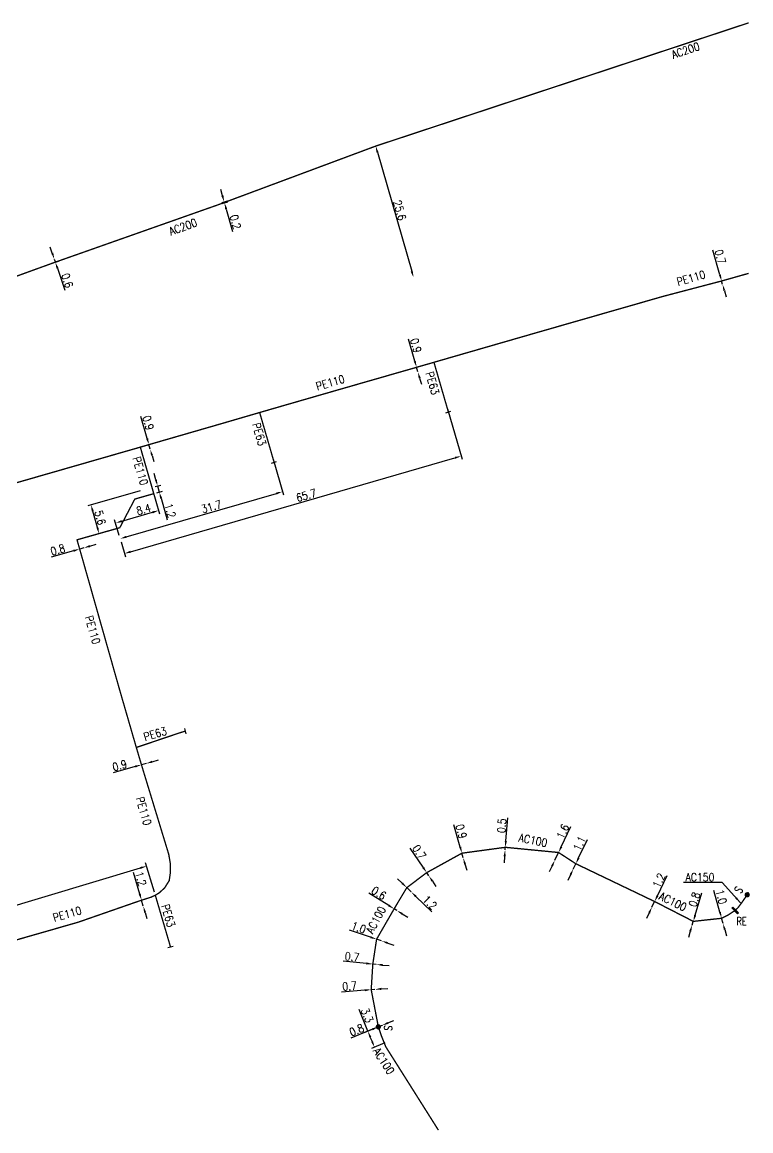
# Model space of a CAD drawing. Header units: millimetres. Extents: x 100513 to 101000, y 121993 to 122208.
# Drawn here: x 100863.8 to 101000.4, y 121999.9 to 122207.7 of the extents above; entities that cross this region are included whole.
import ezdxf
from ezdxf.enums import TextEntityAlignment as Align

# ---------------------------------------------------------------- set-up
doc = ezdxf.new("R2010")
doc.units = ezdxf.units.MM
doc.linetypes.add('L_25_AP', pattern=[2000, 1000, 1000])
doc.linetypes.add('L_25_PE', pattern=[2000, 1000, 1000])
doc.layers.get('0').update_dxf_attribs({"linetype": 'CONTINUOUS'})
doc.layers.get('Defpoints').update_dxf_attribs({"linetype": 'CONTINUOUS'})
for name, color, linetype in [('L_150', 1, 'CONTINUOUS'), ('L_300', 7, 'CONTINUOUS'), ('L_340', 7, 'CONTINUOUS')]:
    doc.layers.add(name, color=color, linetype=linetype)
doc.styles.add('G_ROMANS', font='ROMANS.SHX', dxfattribs={"width": 0.75})
doc.styles.get("Standard").update_dxf_attribs({"font": 'romans.shx', "width": 0.85})
doc.dimstyles.get("Standard").update_dxf_attribs({"dimtxt": 1.5, "dimasz": 1.2, "dimexe": 0.625, "dimexo": 0.625, "dimgap": 0.25, "dimtad": 1, "dimdec": 1, "dimzin": 0, "dimdsep": 46, "dimtxsty": 'Standard', "dimcen": -0.5, "dimadec": 0, "dimazin": 0, "dimtfac": 1, "dimtdec": 1, "dimtmove": 0, "dimatfit": 3, "dimfxl": 1, "dimtolj": 1, "dimtzin": 0, "dimarcsym": 0})

# ---------------------------------------------------------------- blocks, each defined once
blk = doc.blocks.new('*D7')
at = {"layer": 'Defpoints', "color": 0, "linetype": 'Continuous'}
for p in [(100887.58, 122128.48), (100887.83, 122127.61), (100887.83, 122127.61)]:
    blk.add_point(p, dxfattribs=at)
at = {"layer": 'L_150', "color": 0, "linetype": 'Continuous', "lineweight": -2}
for p, q in [((100887.24, 122129.63), (100886.05, 122133.77)), ((100887.83, 122127.61), (100887.58, 122128.48)), ((100888.16, 122126.46), (100888.49, 122125.31))]:
    blk.add_line(p, q, dxfattribs=at)
at = {"layer": 'L_150', "color": 0, "linetype": 'Continuous'}
for points in [[(100887.44, 122129.69), (100887.05, 122129.58), (100887.58, 122128.48)], [(100888.35, 122126.52), (100887.97, 122126.41), (100887.83, 122127.61)]]:
    blk.add_solid(points, dxfattribs=at)
at = {"layer": 'L_150', "color": 0, "linetype": 'Continuous', "insert": (100887.44, 122132.56), "char_height": 1.5, "attachment_point": 5, "rotation": 286.1025}
blk.add_mtext('\\A1;0.9', dxfattribs=at)
blk = doc.blocks.new('*D8')
at = {"layer": 'Defpoints', "color": 0, "linetype": 'Continuous'}
for p in [(100937.75, 122142.97), (100938, 122142.11), (100938, 122142.11)]:
    blk.add_point(p, dxfattribs=at)
at = {"layer": 'L_150', "color": 0, "linetype": 'Continuous', "lineweight": -2}
for p, q in [((100937.42, 122144.13), (100936.23, 122148.27)), ((100938, 122142.11), (100937.75, 122142.97)), ((100938.33, 122140.96), (100938.66, 122139.8))]:
    blk.add_line(p, q, dxfattribs=at)
at = {"layer": 'L_150', "color": 0, "linetype": 'Continuous'}
for points in [[(100937.61, 122144.18), (100937.23, 122144.07), (100937.75, 122142.97)], [(100938.53, 122141.01), (100938.14, 122140.9), (100938, 122142.11)]]:
    blk.add_solid(points, dxfattribs=at)
at = {"layer": 'L_150', "color": 0, "linetype": 'Continuous', "insert": (100937.62, 122147.05), "char_height": 1.5, "attachment_point": 5, "rotation": 286.024}
blk.add_mtext('\\A1;0.9', dxfattribs=at)
blk = doc.blocks.new('*D9')
at = {"layer": 'Defpoints', "color": 0, "linetype": 'Continuous'}
for p in [(100994.94, 122159.15), (100995.13, 122158.48), (100995.13, 122158.48)]:
    blk.add_point(p, dxfattribs=at)
at = {"layer": 'L_150', "color": 0, "linetype": 'Continuous', "lineweight": -2}
for p, q in [((100994.61, 122160.31), (100993.31, 122164.94)), ((100995.13, 122158.48), (100994.94, 122159.15)), ((100995.46, 122157.32), (100995.78, 122156.17))]:
    blk.add_line(p, q, dxfattribs=at)
at = {"layer": 'L_150', "color": 0, "linetype": 'Continuous'}
for points in [[(100994.81, 122160.36), (100994.42, 122160.25), (100994.94, 122159.15)], [(100995.65, 122157.38), (100995.26, 122157.27), (100995.13, 122158.48)]]:
    blk.add_solid(points, dxfattribs=at)
at = {"layer": 'L_150', "color": 0, "linetype": 'Continuous', "insert": (100994.7, 122163.69), "char_height": 1.5, "attachment_point": 5, "rotation": 285.7673}
blk.add_mtext('\\A1;0.7', dxfattribs=at)
blk = doc.blocks.new('*D13')
at = {"layer": 'Defpoints', "color": 0, "linetype": 'Continuous'}
for p in [(100885.97, 122128.01), (100889.4, 122116.13), (100882.19, 122110.85)]:
    blk.add_point(p, dxfattribs=at)
at = {"layer": 'L_150', "color": 0, "linetype": 'Continuous', "lineweight": -2}
for p, q in [((100886.14, 122127.41), (100889.58, 122115.53)), ((100882.01, 122111.46), (100881.16, 122114.4)), ((100882.49, 122114.13), (100888.25, 122115.8))]:
    blk.add_line(p, q, dxfattribs=at)
at = {"layer": 'L_150', "color": 0, "linetype": 'Continuous'}
for points in [[(100888.2, 122115.99), (100888.31, 122115.6), (100889.4, 122116.13)], [(100882.43, 122114.32), (100882.54, 122113.94), (100881.34, 122113.8)]]:
    blk.add_solid(points, dxfattribs=at)
at = {"layer": 'L_150', "color": 0, "linetype": 'Continuous', "insert": (100886.59, 122116.36), "char_height": 1.5, "attachment_point": 5, "rotation": 16.141}
blk.add_mtext('\\A1;8.4', dxfattribs=at)
blk = doc.blocks.new('L_340_07')
at = {"color": 0, "linetype": 'Continuous', "const_width": 0.25, "flags": 128}
blk.add_lwpolyline([(0, 0), (1.25, 0)], dxfattribs=at)
at = {"color": 0, "linetype": 'Continuous', "flags": 128}
blk.add_lwpolyline([(1.25, -0.5), (1.25, 0.5)], dxfattribs=at)
at = {"color": 0, "linetype": 'Continuous', "style": 'G_ROMANS', "width": 0.75, "flags": 3}
for tag, p in [('DEF_LEG', (0.72, -3.47)), ('DEF_COUP', (0.72, -5.97)), ('DEF_TYPE', (0.72, -8.47))]:
    blk.add_attdef(tag, text='', height=1.2, dxfattribs=at).set_placement(p, align=Align.MIDDLE)
blk = doc.blocks.new('*D14')
at = {"layer": 'Defpoints', "color": 0, "linetype": 'Continuous'}
for p in [(100910.7, 122126.37), (100912.64, 122119.67), (100882.19, 122110.85)]:
    blk.add_point(p, dxfattribs=at)
at = {"layer": 'L_340', "color": 0, "linetype": 'Continuous', "lineweight": -2}
for p, q in [((100910.87, 122125.77), (100912.81, 122119.07)), ((100883.34, 122111.19), (100911.48, 122119.33))]:
    blk.add_line(p, q, dxfattribs=at)
at = {"layer": 'L_340', "color": 0, "linetype": 'Continuous'}
for points in [[(100911.43, 122119.53), (100911.54, 122119.14), (100912.64, 122119.67)], [(100883.28, 122111.38), (100883.39, 122111), (100882.19, 122110.85)]]:
    blk.add_solid(points, dxfattribs=at)
at = {"layer": 'L_340', "color": 0, "linetype": 'Continuous', "insert": (100899.3, 122116.85), "char_height": 1.5, "attachment_point": 5, "rotation": 16.141}
blk.add_mtext('\\A1;31.7', dxfattribs=at)
blk = doc.blocks.new('*D15')
at = {"layer": 'Defpoints', "color": 0, "linetype": 'Continuous'}
for p in [(100943.37, 122135.79), (100946.1, 122126.33), (100882.19, 122110.85)]:
    blk.add_point(p, dxfattribs=at)
at = {"layer": 'L_340', "color": 0, "linetype": 'Continuous', "lineweight": -2}
for p, q in [((100943.54, 122135.19), (100946.28, 122125.73)), ((100884.15, 122108.4), (100944.95, 122126)), ((100882.36, 122110.25), (100883.17, 122107.47))]:
    blk.add_line(p, q, dxfattribs=at)
at = {"layer": 'L_340', "color": 0, "linetype": 'Continuous'}
for points in [[(100944.9, 122126.19), (100945.01, 122125.81), (100946.1, 122126.33)], [(100884.09, 122108.59), (100884.2, 122108.21), (100882.99, 122108.07)]]:
    blk.add_solid(points, dxfattribs=at)
at = {"layer": 'L_340', "color": 0, "linetype": 'Continuous', "insert": (100917.07, 122118.97), "char_height": 1.5, "attachment_point": 5, "rotation": 16.141}
blk.add_mtext('\\A1;65.7', dxfattribs=at)
blk = doc.blocks.new('*D16')
at = {"layer": 'Defpoints', "color": 0, "linetype": 'Continuous'}
for p in [(100886.19, 122043.1), (100886.53, 122041.95), (100886.53, 122041.95)]:
    blk.add_point(p, dxfattribs=at)
at = {"layer": 'L_150', "color": 0, "linetype": 'Continuous', "lineweight": -2}
for p, q in [((100885.85, 122044.26), (100884.67, 122048.27)), ((100886.53, 122041.95), (100886.19, 122043.1)), ((100886.87, 122040.8), (100887.21, 122039.65))]:
    blk.add_line(p, q, dxfattribs=at)
at = {"layer": 'L_150', "color": 0, "linetype": 'Continuous'}
for points in [[(100886.05, 122044.31), (100885.66, 122044.2), (100886.19, 122043.1)], [(100887.06, 122040.86), (100886.68, 122040.75), (100886.53, 122041.95)]]:
    blk.add_solid(points, dxfattribs=at)
at = {"layer": 'L_150', "color": 0, "linetype": 'Continuous', "insert": (100886.05, 122047.12), "char_height": 1.5, "attachment_point": 5, "rotation": 286.398}
blk.add_mtext('\\A1;1.2', dxfattribs=at)
blk = doc.blocks.new('*D26')
at = {"layer": 'Defpoints', "color": 0, "linetype": 'Continuous'}
for p in [(100887.15, 122049.48), (100888.78, 122044.03), (100788.71, 122013.58)]:
    blk.add_point(p, dxfattribs=at)
at = {"layer": 'L_150', "color": 0, "linetype": 'Continuous', "lineweight": -2}
for p, q in [((100888.6, 122044.63), (100886.97, 122050.08)), ((100788.08, 122019.84), (100886, 122049.14)), ((100788.53, 122014.18), (100786.76, 122020.1))]:
    blk.add_line(p, q, dxfattribs=at)
at = {"layer": 'L_150', "color": 0, "linetype": 'Continuous'}
for points in [[(100885.94, 122049.33), (100886.06, 122048.95), (100887.15, 122049.48)], [(100788.03, 122020.03), (100788.14, 122019.65), (100786.93, 122019.5)]]:
    blk.add_solid(points, dxfattribs=at)
at = {"layer": 'L_150', "color": 0, "linetype": 'Continuous', "insert": (100808.85, 122027.1), "char_height": 1.5, "attachment_point": 5, "rotation": 16.6578}
blk.add_mtext('\\A1;104.6', dxfattribs=at)
blk = doc.blocks.new('*D27')
at = {"layer": 'Defpoints', "color": 0, "linetype": 'Continuous'}
for p in [(100874.6, 122108.91), (100875.37, 122109.13), (100875.37, 122109.13)]:
    blk.add_point(p, dxfattribs=at)
at = {"layer": 'L_150', "color": 0, "linetype": 'Continuous', "lineweight": -2}
for p, q in [((100876.53, 122109.47), (100877.68, 122109.8)), ((100873.45, 122108.58), (100869.25, 122107.36)), ((100875.37, 122109.13), (100874.6, 122108.91))]:
    blk.add_line(p, q, dxfattribs=at)
at = {"layer": 'L_150', "color": 0, "linetype": 'Continuous'}
for points in [[(100876.47, 122109.66), (100876.58, 122109.27), (100875.37, 122109.13)], [(100873.4, 122108.77), (100873.51, 122108.38), (100874.6, 122108.91)]]:
    blk.add_solid(points, dxfattribs=at)
at = {"layer": 'L_150', "color": 0, "linetype": 'Continuous', "insert": (100870.5, 122108.76), "char_height": 1.5, "attachment_point": 5, "rotation": 16.1602}
blk.add_mtext('\\A1;0.8', dxfattribs=at)
blk = doc.blocks.new('*D28')
at = {"layer": 'Defpoints', "color": 0, "linetype": 'Continuous'}
for p in [(100888.16, 122120.44), (100889.21, 122120.74), (100888.49, 122119.29)]:
    blk.add_point(p, dxfattribs=at)
at = {"layer": 'L_150', "color": 0, "linetype": 'Continuous', "lineweight": -2}
for p, q in [((100888.88, 122121.89), (100888.55, 122123.04)), ((100888.76, 122120.61), (100889.81, 122120.91)), ((100889.21, 122120.74), (100889.53, 122119.58)), ((100889.09, 122119.46), (100890.14, 122119.75)), ((100889.86, 122118.43), (100891, 122114.4))]:
    blk.add_line(p, q, dxfattribs=at)
at = {"layer": 'L_150', "color": 0, "linetype": 'Continuous'}
for points in [[(100889.07, 122121.94), (100888.69, 122121.84), (100889.21, 122120.74)], [(100890.05, 122118.48), (100889.67, 122118.37), (100889.53, 122119.58)]]:
    blk.add_solid(points, dxfattribs=at)
at = {"layer": 'L_150', "color": 0, "linetype": 'Continuous', "insert": (100891.56, 122116.11), "char_height": 1.5, "attachment_point": 5, "rotation": 285.8166}
blk.add_mtext('\\A1;1.2', dxfattribs=at)
blk = doc.blocks.new('*D29')
at = {"layer": 'Defpoints', "color": 0, "linetype": 'Continuous'}
for p in [(100886.54, 122119.98), (100876.72, 122117.2), (100878.26, 122111.81)]:
    blk.add_point(p, dxfattribs=at)
at = {"layer": 'L_150', "color": 0, "linetype": 'Continuous', "lineweight": -2}
for p, q in [((100885.94, 122119.81), (100876.12, 122117.03)), ((100877.92, 122112.96), (100877.04, 122116.04)), ((100877.66, 122111.64), (100877.64, 122111.64))]:
    blk.add_line(p, q, dxfattribs=at)
at = {"layer": 'L_150', "color": 0, "linetype": 'Continuous'}
for points in [[(100877.24, 122116.1), (100876.85, 122115.99), (100876.72, 122117.2)], [(100878.11, 122113.02), (100877.72, 122112.91), (100878.24, 122111.81)]]:
    blk.add_solid(points, dxfattribs=at)
at = {"layer": 'L_150', "color": 0, "linetype": 'Continuous', "insert": (100878.44, 122114.79), "char_height": 1.5, "attachment_point": 5, "rotation": 285.8166}
blk.add_mtext('\\A1;5.6', dxfattribs=at)
blk = doc.blocks.new('*D31')
at = {"layer": 'Defpoints', "color": 0, "linetype": 'Continuous'}
for p in [(100886.18, 122068.48), (100887.05, 122068.72), (100887.05, 122068.72)]:
    blk.add_point(p, dxfattribs=at)
at = {"layer": 'L_150', "color": 0, "linetype": 'Continuous', "lineweight": -2}
for p, q in [((100885.02, 122068.15), (100880.88, 122066.97)), ((100886.01, 122069.08), (100886.01, 122069.08)), ((100887.05, 122068.72), (100886.18, 122068.48)), ((100886.87, 122069.32), (100886.87, 122069.32)), ((100888.2, 122069.05), (100889.35, 122069.38))]:
    blk.add_line(p, q, dxfattribs=at)
at = {"layer": 'L_150', "color": 0, "linetype": 'Continuous'}
for points in [[(100884.97, 122068.34), (100885.08, 122067.96), (100886.18, 122068.48)], [(100888.14, 122069.24), (100888.25, 122068.86), (100887.05, 122068.72)]]:
    blk.add_solid(points, dxfattribs=at)
at = {"layer": 'L_150', "color": 0, "linetype": 'Continuous', "insert": (100882.1, 122068.36), "char_height": 1.5, "attachment_point": 5, "rotation": 15.8591}
blk.add_mtext('\\A1;0.9', dxfattribs=at)
blk = doc.blocks.new('*D32')
at = {"layer": 'Defpoints', "color": 0, "linetype": 'Continuous'}
for p in [(100930.59, 122019.36), (100932.4, 122016.59), (100929.86, 122015.55)]:
    blk.add_point(p, dxfattribs=at)
at = {"layer": 'L_300', "color": 0, "linetype": 'Continuous', "lineweight": -2}
for p, q in [((100928.63, 122018.55), (100926.97, 122022.6)), ((100930.01, 122019.12), (100928.05, 122018.32)), ((100929.4, 122016.66), (100929.08, 122017.44)), ((100931.82, 122016.35), (100929.28, 122015.31))]:
    blk.add_line(p, q, dxfattribs=at)
at = {"layer": 'L_300', "color": 0, "linetype": 'Continuous'}
for points in [[(100929.27, 122017.52), (100928.9, 122017.37), (100928.63, 122018.55)], [(100929.59, 122016.73), (100929.22, 122016.58), (100929.86, 122015.55)]]:
    blk.add_solid(points, dxfattribs=at)
at = {"layer": 'L_300', "color": 0, "linetype": 'Continuous', "insert": (100928.5, 122021.51), "char_height": 1.5, "attachment_point": 5, "rotation": 292.2446}
blk.add_mtext('\\A1;3.3', dxfattribs=at)
blk = doc.blocks.new('*D33')
at = {"layer": 'Defpoints', "color": 0, "linetype": 'Continuous'}
for p in [(100930.59, 122019.36), (100931.28, 122019.64), (100931.28, 122019.64)]:
    blk.add_point(p, dxfattribs=at)
at = {"layer": 'L_300', "color": 0, "linetype": 'Continuous', "lineweight": -2}
for p, q in [((100932.39, 122020.09), (100933.5, 122020.55)), ((100929.48, 122018.9), (100925.43, 122017.25)), ((100931.28, 122019.64), (100930.59, 122019.36))]:
    blk.add_line(p, q, dxfattribs=at)
at = {"layer": 'L_300', "color": 0, "linetype": 'Continuous'}
for points in [[(100932.32, 122020.28), (100932.47, 122019.91), (100931.28, 122019.64)], [(100929.4, 122019.09), (100929.55, 122018.72), (100930.59, 122019.36)]]:
    blk.add_solid(points, dxfattribs=at)
at = {"layer": 'L_300', "color": 0, "linetype": 'Continuous', "insert": (100926.52, 122018.77), "char_height": 1.5, "attachment_point": 5, "rotation": 22.2446}
blk.add_mtext('\\A1;0.8', dxfattribs=at)
blk = doc.blocks.new('L_300_11')
at = {"color": 0, "linetype": 'Continuous', "const_width": 0.497, "flags": 128}
blk.add_lwpolyline([(-0.25, 0, 1), (0.25, 0, 1)], format="xyb", close=True, dxfattribs=at)
at = {"color": 0, "linetype": 'Continuous', "style": 'G_ROMANS', "width": 0.75}
blk.add_text('S', height=1.5, dxfattribs=at).set_placement((0, 1.85), align=Align.MIDDLE)
at = {"color": 0, "linetype": 'Continuous', "width": 0.75, "flags": 3}
for tag, p in [('DEF_LEG', (0, -5)), ('DEF_COUP', (0, -7.5)), ('DEF_TYPE', (0, -10))]:
    blk.add_attdef(tag, text='', height=1.2, dxfattribs=at).set_placement(p, align=Align.MIDDLE)
blk = doc.blocks.new('*D34')
at = {"layer": 'Defpoints', "color": 0, "linetype": 'Continuous'}
for p in [(100930.26, 122035.78), (100931.21, 122035.46), (100931.21, 122035.46)]:
    blk.add_point(p, dxfattribs=at)
at = {"layer": 'L_150', "color": 0, "linetype": 'Continuous', "lineweight": -2}
for p, q in [((100929.12, 122036.16), (100925.16, 122037.5)), ((100931.21, 122035.46), (100930.26, 122035.78)), ((100932.35, 122035.07), (100933.48, 122034.69))]:
    blk.add_line(p, q, dxfattribs=at)
at = {"layer": 'L_150', "color": 0, "linetype": 'Continuous'}
for points in [[(100929.19, 122036.35), (100929.06, 122035.97), (100930.26, 122035.78)], [(100932.41, 122035.26), (100932.28, 122034.88), (100931.21, 122035.46)]]:
    blk.add_solid(points, dxfattribs=at)
at = {"layer": 'L_150', "color": 0, "linetype": 'Continuous', "insert": (100926.89, 122037.97), "char_height": 1.5, "attachment_point": 5, "rotation": 341.3103}
blk.add_mtext('\\A1;1.0', dxfattribs=at)
blk = doc.blocks.new('*D35')
at = {"layer": 'Defpoints', "color": 0, "linetype": 'Continuous'}
for p in [(100929.55, 122031.13), (100930.2, 122031.06), (100930.2, 122031.06)]:
    blk.add_point(p, dxfattribs=at)
at = {"layer": 'L_150', "color": 0, "linetype": 'Continuous', "lineweight": -2}
for p, q in [((100928.36, 122031.24), (100924.01, 122031.65)), ((100930.2, 122031.06), (100929.55, 122031.13)), ((100929.61, 122031.75), (100929.61, 122031.75)), ((100930.26, 122031.69), (100930.26, 122031.69)), ((100931.4, 122030.95), (100932.59, 122030.84))]:
    blk.add_line(p, q, dxfattribs=at)
at = {"layer": 'L_150', "color": 0, "linetype": 'Continuous'}
for points in [[(100928.38, 122031.44), (100928.34, 122031.04), (100929.55, 122031.13)], [(100931.42, 122031.15), (100931.38, 122030.75), (100930.2, 122031.06)]]:
    blk.add_solid(points, dxfattribs=at)
at = {"layer": 'L_150', "color": 0, "linetype": 'Continuous', "insert": (100925.68, 122032.5), "char_height": 1.5, "attachment_point": 5, "rotation": 354.6003}
blk.add_mtext('\\A1;0.7', dxfattribs=at)
blk = doc.blocks.new('*D36')
at = {"layer": 'Defpoints', "color": 0, "linetype": 'Continuous'}
for p in [(100929.25, 122026.33), (100929.95, 122026.38), (100929.95, 122026.38)]:
    blk.add_point(p, dxfattribs=at)
at = {"layer": 'L_150', "color": 0, "linetype": 'Continuous', "lineweight": -2}
for p, q in [((100929.2, 122026.95), (100929.2, 122026.95)), ((100929.9, 122027.01), (100929.9, 122027.01)), ((100931.14, 122026.48), (100932.34, 122026.58)), ((100928.05, 122026.23), (100923.7, 122025.88)), ((100929.95, 122026.38), (100929.25, 122026.33))]:
    blk.add_line(p, q, dxfattribs=at)
at = {"layer": 'L_150', "color": 0, "linetype": 'Continuous'}
for points in [[(100931.13, 122026.68), (100931.16, 122026.28), (100929.95, 122026.38)], [(100928.04, 122026.43), (100928.07, 122026.03), (100929.25, 122026.33)]]:
    blk.add_solid(points, dxfattribs=at)
at = {"layer": 'L_150', "color": 0, "linetype": 'Continuous', "insert": (100925.2, 122027), "char_height": 1.5, "attachment_point": 5, "rotation": 4.6404}
blk.add_mtext('\\A1;0.7', dxfattribs=at)
blk = doc.blocks.new('*D37')
at = {"layer": 'Defpoints', "color": 0, "linetype": 'Continuous'}
for p in [(100994.94, 122039.71), (100995.2, 122038.75), (100995.2, 122038.75)]:
    blk.add_point(p, dxfattribs=at)
at = {"layer": 'L_150', "color": 0, "linetype": 'Continuous', "lineweight": -2}
for p, q in [((100994.62, 122040.87), (100993.5, 122044.91)), ((100995.2, 122038.75), (100994.94, 122039.71)), ((100995.52, 122037.59), (100995.84, 122036.44))]:
    blk.add_line(p, q, dxfattribs=at)
at = {"layer": 'L_150', "color": 0, "linetype": 'Continuous'}
for points in [[(100994.81, 122040.92), (100994.43, 122040.82), (100994.94, 122039.71)], [(100995.72, 122037.65), (100995.33, 122037.54), (100995.2, 122038.75)]]:
    blk.add_solid(points, dxfattribs=at)
at = {"layer": 'L_150', "color": 0, "linetype": 'Continuous', "insert": (100994.87, 122043.73), "char_height": 1.5, "attachment_point": 5, "rotation": 285.4222}
blk.add_mtext('\\A1;1.0', dxfattribs=at)
blk = doc.blocks.new('*D38')
at = {"layer": 'Defpoints', "color": 0, "linetype": 'Continuous'}
for p in [(100989.63, 122039.13), (100989.41, 122038.42), (100989.41, 122038.42)]:
    blk.add_point(p, dxfattribs=at)
at = {"layer": 'L_150', "color": 0, "linetype": 'Continuous', "lineweight": -2}
for p, q in [((100989.98, 122040.28), (100991.26, 122044.46)), ((100989.41, 122038.42), (100989.63, 122039.13)), ((100989.06, 122037.27), (100988.71, 122036.12))]:
    blk.add_line(p, q, dxfattribs=at)
at = {"layer": 'L_150', "color": 0, "linetype": 'Continuous'}
for points in [[(100989.79, 122040.34), (100990.17, 122040.22), (100989.63, 122039.13)], [(100988.87, 122037.33), (100989.25, 122037.21), (100989.41, 122038.42)]]:
    blk.add_solid(points, dxfattribs=at)
at = {"layer": 'L_150', "color": 0, "linetype": 'Continuous', "insert": (100989.84, 122043.24), "char_height": 1.5, "attachment_point": 5, "rotation": 73.0085}
blk.add_mtext('\\A1;0.8', dxfattribs=at)
blk = doc.blocks.new('*D39')
at = {"layer": 'Defpoints', "color": 0, "linetype": 'Continuous'}
for p in [(100964.37, 122052.04), (100963.68, 122050.6), (100963.68, 122050.6)]:
    blk.add_point(p, dxfattribs=at)
at = {"layer": 'L_150', "color": 0, "linetype": 'Continuous', "lineweight": -2}
for p, q in [((100964.89, 122053.12), (100966.7, 122056.9)), ((100963.68, 122050.6), (100964.37, 122052.04)), ((100963.16, 122049.52), (100962.64, 122048.43))]:
    blk.add_line(p, q, dxfattribs=at)
at = {"layer": 'L_150', "color": 0, "linetype": 'Continuous'}
for points in [[(100964.71, 122053.21), (100965.07, 122053.03), (100964.37, 122052.04)], [(100962.98, 122049.6), (100963.34, 122049.43), (100963.68, 122050.6)]]:
    blk.add_solid(points, dxfattribs=at)
at = {"layer": 'L_150', "color": 0, "linetype": 'Continuous', "insert": (100965.16, 122055.98), "char_height": 1.5, "attachment_point": 5, "rotation": 64.3655}
blk.add_mtext('\\A1;1.6', dxfattribs=at)
blk = doc.blocks.new('*D40')
at = {"layer": 'Defpoints', "color": 0, "linetype": 'Continuous'}
for p in [(100967.61, 122049.93), (100967.13, 122048.94), (100967.13, 122048.94)]:
    blk.add_point(p, dxfattribs=at)
at = {"layer": 'L_150', "color": 0, "linetype": 'Continuous', "lineweight": -2}
for p, q in [((100968.13, 122051.01), (100969.78, 122054.46)), ((100967.13, 122048.94), (100967.61, 122049.93)), ((100966.61, 122047.86), (100966.09, 122046.78))]:
    blk.add_line(p, q, dxfattribs=at)
at = {"layer": 'L_150', "color": 0, "linetype": 'Continuous'}
for points in [[(100967.95, 122051.1), (100968.31, 122050.93), (100967.61, 122049.93)], [(100966.43, 122047.95), (100966.79, 122047.77), (100967.13, 122048.94)]]:
    blk.add_solid(points, dxfattribs=at)
at = {"layer": 'L_150', "color": 0, "linetype": 'Continuous', "insert": (100968.31, 122053.71), "char_height": 1.5, "attachment_point": 5, "rotation": 64.3655}
blk.add_mtext('\\A1;1.1', dxfattribs=at)
blk = doc.blocks.new('*D41')
at = {"layer": 'Defpoints', "color": 0, "linetype": 'Continuous'}
for p in [(100981.88, 122041.82), (100981.88, 122041.82), (100982.38, 122042.85)]:
    blk.add_point(p, dxfattribs=at)
at = {"layer": 'L_150', "color": 0, "linetype": 'Continuous', "lineweight": -2}
for p, q in [((100982.91, 122043.93), (100984.73, 122047.7)), ((100981.88, 122041.82), (100982.38, 122042.85)), ((100982.45, 122041.54), (100982.45, 122041.54)), ((100982.95, 122042.58), (100982.95, 122042.58)), ((100981.36, 122040.73), (100980.84, 122039.65))]:
    blk.add_line(p, q, dxfattribs=at)
at = {"layer": 'L_150', "color": 0, "linetype": 'Continuous'}
for points in [[(100982.73, 122044.02), (100983.09, 122043.84), (100982.38, 122042.85)], [(100981.18, 122040.82), (100981.54, 122040.65), (100981.88, 122041.82)]]:
    blk.add_solid(points, dxfattribs=at)
at = {"layer": 'L_150', "color": 0, "linetype": 'Continuous', "insert": (100983.18, 122046.79), "char_height": 1.5, "attachment_point": 5, "rotation": 64.1708}
blk.add_mtext('\\A1;1.2', dxfattribs=at)
blk = doc.blocks.new('*D42')
at = {"layer": 'Defpoints', "color": 0, "linetype": 'Continuous'}
for p in [(100933.55, 122041.48), (100934.06, 122041.17), (100934.06, 122041.17)]:
    blk.add_point(p, dxfattribs=at)
at = {"layer": 'L_150', "color": 0, "linetype": 'Continuous', "lineweight": -2}
for p, q in [((100932.53, 122042.11), (100928.81, 122044.41)), ((100934.06, 122041.17), (100933.55, 122041.48)), ((100935.08, 122040.53), (100936.1, 122039.9))]:
    blk.add_line(p, q, dxfattribs=at)
at = {"layer": 'L_150', "color": 0, "linetype": 'Continuous'}
for points in [[(100932.63, 122042.28), (100932.42, 122041.94), (100933.55, 122041.48)], [(100935.18, 122040.7), (100934.97, 122040.36), (100934.06, 122041.17)]]:
    blk.add_solid(points, dxfattribs=at)
at = {"layer": 'L_150', "color": 0, "linetype": 'Continuous', "insert": (100930.68, 122044.43), "char_height": 1.5, "attachment_point": 5, "rotation": 328.2923}
blk.add_mtext('\\A1;0.6', dxfattribs=at)
blk = doc.blocks.new('*D43')
at = {"layer": 'Defpoints', "color": 0, "linetype": 'Continuous'}
for p in [(100935.92, 122045.45), (100936.75, 122044.65), (100936.75, 122044.65)]:
    blk.add_point(p, dxfattribs=at)
at = {"layer": 'L_150', "color": 0, "linetype": 'Continuous', "lineweight": -2}
for p, q in [((100935.06, 122046.28), (100934.2, 122047.12)), ((100935.92, 122045.45), (100936.75, 122044.65)), ((100937.61, 122043.82), (100940.62, 122040.9))]:
    blk.add_line(p, q, dxfattribs=at)
at = {"layer": 'L_150', "color": 0, "linetype": 'Continuous'}
for points in [[(100935.2, 122046.43), (100934.92, 122046.14), (100935.92, 122045.45)], [(100937.75, 122043.96), (100937.47, 122043.67), (100936.75, 122044.65)]]:
    blk.add_solid(points, dxfattribs=at)
at = {"layer": 'L_150', "color": 0, "linetype": 'Continuous', "insert": (100940.24, 122042.66), "char_height": 1.5, "attachment_point": 5, "rotation": 315.9629}
blk.add_mtext('\\A1;1.2', dxfattribs=at)
blk = doc.blocks.new('*D44')
at = {"layer": 'Defpoints', "color": 0, "linetype": 'Continuous'}
for p in [(100939.65, 122048.26), (100940.05, 122047.68), (100940.05, 122047.68)]:
    blk.add_point(p, dxfattribs=at)
at = {"layer": 'L_150', "color": 0, "linetype": 'Continuous', "lineweight": -2}
for p, q in [((100938.98, 122049.26), (100936.54, 122052.88)), ((100940.05, 122047.68), (100939.65, 122048.26)), ((100940.72, 122046.69), (100941.39, 122045.69))]:
    blk.add_line(p, q, dxfattribs=at)
at = {"layer": 'L_150', "color": 0, "linetype": 'Continuous'}
for points in [[(100939.15, 122049.37), (100938.82, 122049.15), (100939.65, 122048.26)], [(100940.88, 122046.8), (100940.55, 122046.58), (100940.05, 122047.68)]]:
    blk.add_solid(points, dxfattribs=at)
at = {"layer": 'L_150', "color": 0, "linetype": 'Continuous', "insert": (100938.26, 122052.13), "char_height": 1.5, "attachment_point": 5, "rotation": 303.9818}
blk.add_mtext('\\A1;0.7', dxfattribs=at)
blk = doc.blocks.new('*D45')
at = {"layer": 'Defpoints', "color": 0, "linetype": 'Continuous'}
for p in [(100946.26, 122051.91), (100946.5, 122051.04), (100946.5, 122051.04)]:
    blk.add_point(p, dxfattribs=at)
at = {"layer": 'L_150', "color": 0, "linetype": 'Continuous', "lineweight": -2}
for p, q in [((100945.93, 122053.06), (100944.75, 122057.21)), ((100946.5, 122051.04), (100946.26, 122051.91)), ((100946.83, 122049.89), (100947.16, 122048.73))]:
    blk.add_line(p, q, dxfattribs=at)
at = {"layer": 'L_150', "color": 0, "linetype": 'Continuous'}
for points in [[(100946.12, 122053.12), (100945.74, 122053.01), (100946.26, 122051.91)], [(100947.02, 122049.94), (100946.64, 122049.83), (100946.5, 122051.04)]]:
    blk.add_solid(points, dxfattribs=at)
at = {"layer": 'L_150', "color": 0, "linetype": 'Continuous', "insert": (100946.14, 122055.99), "char_height": 1.5, "attachment_point": 5, "rotation": 285.8598}
blk.add_mtext('\\A1;0.9', dxfattribs=at)
blk = doc.blocks.new('*D46')
at = {"layer": 'Defpoints', "color": 0, "linetype": 'Continuous'}
for p in [(100954.35, 122052.51), (100954.35, 122052.51), (100954.39, 122053.01)]:
    blk.add_point(p, dxfattribs=at)
at = {"layer": 'L_150', "color": 0, "linetype": 'Continuous', "lineweight": -2}
for p, q in [((100954.49, 122054.2), (100954.84, 122058.56)), ((100953.73, 122052.56), (100953.73, 122052.56)), ((100953.77, 122053.06), (100953.77, 122053.06)), ((100954.35, 122052.51), (100954.39, 122053.01)), ((100954.26, 122051.31), (100954.16, 122050.12))]:
    blk.add_line(p, q, dxfattribs=at)
at = {"layer": 'L_150', "color": 0, "linetype": 'Continuous'}
for points in [[(100954.29, 122054.22), (100954.69, 122054.19), (100954.39, 122053.01)], [(100954.06, 122051.33), (100954.46, 122051.3), (100954.35, 122052.51)]]:
    blk.add_solid(points, dxfattribs=at)
at = {"layer": 'L_150', "color": 0, "linetype": 'Continuous', "insert": (100953.72, 122057.06), "char_height": 1.5, "attachment_point": 5, "rotation": 85.3866}
blk.add_mtext('\\A1;0.5', dxfattribs=at)
blk = doc.blocks.new('L_340_20')
at = {"linetype": 'Continuous'}
blk.add_hatch(color=0, dxfattribs=at).paths.add_polyline_path([(0.125, 0.75), (-0.125, 0.75), (-0.125, -0.75), (0.125, -0.75)])
at = {"color": 0, "linetype": 'Continuous'}
blk.add_lwpolyline([(-0.125, 0.75), (0.125, 0.75), (0.125, -0.75), (-0.125, -0.75)], close=True, dxfattribs=at)
at = {"color": 0, "linetype": 'Continuous', "width": 0.75}
for tag, height, flags, p in [('RE', 1.5, 8, (0, 3)), ('DEF_LEG', 1.2, 3, (0, -5)), ('DEF_COUP', 1.2, 3, (0, -7.5)), ('DEF_TYPE', 1.2, 3, (0, -10))]:
    blk.add_attdef(tag, text='', height=height, dxfattribs=dict(at, flags=flags)).set_placement(p, align=Align.MIDDLE)
blk = doc.blocks.new('*D47')
at = {"layer": 'Defpoints', "color": 0, "linetype": 'Continuous'}
for p in [(100930.09, 122184.43), (100937.18, 122159.83), (100937.18, 122159.83)]:
    blk.add_point(p, dxfattribs=at)
at = {"layer": 'L_150', "color": 0, "linetype": 'Continuous', "lineweight": -2}
blk.add_line((100930.42, 122183.27), (100936.85, 122160.98), dxfattribs=at)
at = {"layer": 'L_150', "color": 0, "linetype": 'Continuous'}
for points in [[(100930.62, 122183.33), (100930.23, 122183.22), (100930.09, 122184.43)], [(100937.04, 122161.04), (100936.65, 122160.93), (100937.18, 122159.83)]]:
    blk.add_solid(points, dxfattribs=at)
at = {"layer": 'L_150', "color": 0, "linetype": 'Continuous', "insert": (100934.6, 122172.4), "char_height": 1.5, "attachment_point": 5, "rotation": 286.0706}
blk.add_mtext('\\A1;25.6', dxfattribs=at)
blk = doc.blocks.new('*D48')
at = {"layer": 'Defpoints', "color": 0, "linetype": 'Continuous'}
for p in [(100900.69, 122173.69), (100900.74, 122173.5), (100901.69, 122173.98)]:
    blk.add_point(p, dxfattribs=at)
at = {"layer": 'L_150', "color": 0, "linetype": 'Continuous', "lineweight": -2}
for p, q in [((100901.37, 122175.13), (100901.04, 122176.29)), ((100901.29, 122173.86), (100902.29, 122174.15)), ((100901.34, 122173.67), (100902.35, 122173.96)), ((100901.69, 122173.98), (100901.75, 122173.78)), ((100902.08, 122172.63), (100903.27, 122168.42))]:
    blk.add_line(p, q, dxfattribs=at)
at = {"layer": 'L_150', "color": 0, "linetype": 'Continuous'}
for points in [[(100901.56, 122175.19), (100901.17, 122175.08), (100901.69, 122173.98)], [(100902.27, 122172.68), (100901.88, 122172.58), (100901.75, 122173.78)]]:
    blk.add_solid(points, dxfattribs=at)
at = {"layer": 'L_150', "color": 0, "linetype": 'Continuous', "insert": (100903.8, 122170.22), "char_height": 1.5, "attachment_point": 5, "rotation": 285.8207}
blk.add_mtext('\\A1;0.2', dxfattribs=at)
blk = doc.blocks.new('*D50')
at = {"layer": 'Defpoints', "color": 0, "linetype": 'Continuous'}
for p in [(100869.67, 122162.55), (100869.85, 122163.25), (100869.85, 122163.25)]:
    blk.add_point(p, dxfattribs=at)
at = {"layer": 'L_150', "color": 0, "linetype": 'Continuous', "lineweight": -2}
for p, q in [((100869.46, 122164.39), (100869.08, 122165.52)), ((100869.85, 122163.25), (100870.04, 122162.68)), ((100870.26, 122162.76), (100870.63, 122162.88)), ((100870.43, 122161.54), (100871.83, 122157.4))]:
    blk.add_line(p, q, dxfattribs=at)
at = {"layer": 'L_150', "color": 0, "linetype": 'Continuous'}
for points in [[(100869.65, 122164.45), (100869.27, 122164.32), (100869.85, 122163.25)], [(100870.62, 122161.61), (100870.24, 122161.48), (100870.04, 122162.68)]]:
    blk.add_solid(points, dxfattribs=at)
at = {"layer": 'L_150', "color": 0, "linetype": 'Continuous', "insert": (100872.27, 122159.23), "char_height": 1.5, "attachment_point": 5, "rotation": 288.7077}
blk.add_mtext('\\A1;0.6', dxfattribs=at)

msp = doc.modelspace()

# ---------------------------------------------------------------- linework, layer by layer
at = {"layer": 'L_150', "linetype": 'L_25_AP', "flags": 128}
msp.add_lwpolyline([(100785.29, 122000, 0.25, 0.25, 0), (100787.5, 122000.66, 0.25, 0.25, 0), (100812.41, 122060.18, 0.25, 0.25, 0), (100829.98, 122101.1, 0.25, 0.25, 0), (100832.76, 122111.78, 0.25, 0.25, 0), (100834.06, 122114.67, 0.25, 0.25, 0), (100836.03, 122119.73, 0.25, 0.25, 0), (100836.72, 122121.28, 0.25, 0.25, 0), (100839.09, 122126.39, 0.25, 0.25, 0), (100851.67, 122156.03, 0.25, 0.25, 0), (100852.59, 122156.36, 0.25, 0.25, 0), (100852.59, 122156.36, 0.25, 0.25, 0), (100869.67, 122162.55, 0.25, 0.25, 0), (100900.74, 122173.5, 0.25, 0.25, 0), (100930.09, 122184.43, 0.25, 0.25, 0), (101000, 122207.53, 0, 0, 0)], format="xyseb", dxfattribs=at)
at = {"layer": 'L_150', "linetype": 'L_25_PE', "const_width": 0.25, "flags": 128}
for points in [[(100834.63, 122114.44), (100836.31, 122113.74), (100840.06, 122114.83), (100849.77, 122117.61), (100863.12, 122121.44), (100878.7, 122125.92), (100885.97, 122128.01), (100887.58, 122128.48), (100901, 122132.36), (100908.34, 122134.5), (100913.14, 122135.89), (100923.51, 122138.88), (100937.75, 122142.97), (100941.01, 122143.91), (100946.37, 122145.46), (100960.41, 122149.51), (100983.98, 122156.27), (100994.94, 122159.15), (101000, 122160.58)], [(100941.01, 122143.92), (100943.37, 122135.79)], [(100908.34, 122134.5), (100910.7, 122126.37)], [(100893.23, 122074.43), (100885.22, 122071.72)], [(100888.78, 122044.03), (100891.27, 122035.56)]]:
    msp.add_lwpolyline(points, dxfattribs=at)
at = {"layer": 'L_150', "linetype": 'L_25_PE', "flags": 128}
msp.add_lwpolyline([(100711.99, 122085.62, 0.25, 0.25, 0), (100717.01, 122074.41, 0.25, 0.25, 0), (100721.13, 122066.98, 0.25, 0.25, 0), (100727.22, 122057.5, 0.25, 0.25, 0), (100735.44, 122045.54, 0.25, 0.25, 0), (100746.64, 122029.2, 0.25, 0.25, 0), (100755.6, 122015.71, 0.25, 0.25, 0), (100758.93, 122010.7, 0.25, 0.25, 0), (100761.08, 122008.42, 0.25, 0.25, 0), (100762.85, 122007.3, 0.25, 0.25, 0), (100764.32, 122007.31, 0.25, 0.25, 0), (100785.17, 122013.38, 0.25, 0.25, 0), (100795.85, 122016.44, 0.25, 0.25, 0), (100822.99, 122024.23, 0.25, 0.25, 0), (100856.57, 122033.88, 0.25, 0.25, 0), (100874.34, 122038.98, 0.25, 0.25, 0), (100886.19, 122043.1, 0.25, 0.25, 0), (100887.97, 122043.66, 0.25, 0.25, 0), (100888.78, 122044.03, 0.25, 0.25, 0), (100889.56, 122044.51, 0.25, 0.25, 0), (100890.54, 122045.42, 0.25, 0.25, 0), (100891.39, 122046.78, 0.25, 0.25, 0), (100891.59, 122048.19, 0.25, 0.25, 0), (100891.58, 122050.03, 0.25, 0.25, 0), (100891.3, 122051.69, 0.25, 0.25, 0), (100886.18, 122068.48, 0.25, 0.25, 0), (100885.22, 122071.72, 0.25, 0.25, 0), (100882.09, 122082.52, 0.25, 0.25, 0), (100874.6, 122108.91, 0.25, 0.25, 0), (100874.1, 122110.64, 0.25, 0.25, 0), (100882.12, 122112.91, 0.25, 0.25, 0), (100884.94, 122118.28, 0.25, 0.25, 0), (100888.49, 122119.29, 0.25, 0.25, 0), (100885.97, 122128.01, 0, 0, 0)], format="xyseb", dxfattribs=at)
at = {"layer": 'L_150', "linetype": 'L_25_AP', "const_width": 0.25, "flags": 128}
msp.add_lwpolyline([(100997.37, 122041.12), (100996.08, 122040.27), (100994.94, 122039.71), (100989.63, 122039.13), (100982.38, 122042.85), (100967.61, 122049.93), (100964.37, 122052.04), (100954.39, 122053.01), (100946.26, 122051.91), (100939.65, 122048.26), (100935.92, 122045.45), (100933.55, 122041.48), (100930.26, 122035.78), (100929.55, 122031.13), (100929.25, 122026.33), (100930.59, 122019.36), (100931.2, 122017.58), (100931.96, 122015.68, 0.045711), (100932, 122015.6), (100941.85, 122000)], format="xyb", dxfattribs=at)
msp.add_lwpolyline([(101000, 122044.58), (100999.73, 122044.11), (100998.71, 122042.63), (100998.04, 122041.73), (100997.57, 122041.28)], dxfattribs=at)

# ---------------------------------------------------------------- block references
at = {"layer": 'L_300'}
for p, rotation in [((100999.73, 122044.11), 60.20096058891278), ((100930.59, 122019.36), 263.4418888647825)]:
    msp.add_blockref('L_300_11', p, dxfattribs=dict(at, rotation=rotation))
at = {"layer": 'L_340'}
for p, rotation in [((100943.37, 122135.79), 286.1410120780294), ((100910.7, 122126.37), 286.1410120780292), ((100893.23, 122074.43), 16.66424863189703), ((100891.27, 122035.56), 286.365593762008)]:
    msp.add_blockref('L_340_07', p, dxfattribs=dict(at, rotation=rotation))
ref = msp.add_blockref('L_340_20', (100997.48, 122041.19), dxfattribs=dict(at, rotation=44.00239968862918))
ref.add_attrib('RE', 'RE', dxfattribs={"layer": '0', "color": 0, "linetype": 'Continuous', "height": 1.5, "width": 0.75, "flags": 8}).set_placement((100998.69, 122039.16), align=Align.MIDDLE)

# ---------------------------------------------------------------- texts
at = {"layer": 'L_150', "linetype": 'Continuous', "width": 0.85}
for s, rotation, p in [('AC200', 18.5404, (100985.86, 122200.79)), ('AC200', 19.9745, (100891.69, 122167.67)), ('PE110', 16.1942, (100986.79, 122158.21)), ('PE110', 16.1942, (100919.17, 122138.63)), ('PE63', 286.141, (100939.4, 122141.89)), ('PE63', 286.141, (100906.95, 122132.32)), ('PE110', 286.141, (100884.49, 122125.97)), ('PE110', 285.8591, (100875.57, 122096.19)), ('PE63', 16.6642, (100886.88, 122072.93)), ('PE110', 285.8591, (100885.14, 122062.24)), ('AC100', 348.3939, (100956.79, 122054.14)), ('AC100', 334.1708, (100983.03, 122043.33)), ('PE110', 16.0195, (100869.84, 122039.03)), ('PE63', 286.3656, (100889.87, 122042.09)), ('AC100', 61.7547, (100929.51, 122036.67)), ('AC100', 302.5899, (100929.53, 122014.82))]:
    msp.add_text(s, height=1.5, rotation=rotation, dxfattribs=at).set_placement(p)
at = {"layer": 'L_150', "linetype": 'Continuous', "insert": (100993.59, 122046.66), "char_height": 1.5, "attachment_point": 9}
msp.add_mtext('AC150', dxfattribs=at)

# ---------------------------------------------------------------- dimensions: what is measured, and where the dimension line sits
at = {"layer": 'L_150', "linetype": 'Continuous'}
for base, p1, p2, angle, picture, middle in [((100937.18, 122159.83), (100930.09, 122184.43), (100937.18, 122159.83), 106.0706, '*D47', (100933.63, 122172.13)), ((100901.69, 122173.98), (100900.74, 122173.5), (100900.69, 122173.69), 285.8207, '*D48', (100902.83, 122169.95)), ((100869.85, 122163.25), (100869.67, 122162.55), (100869.85, 122163.25), 288.7077, '*D50', (100871.32, 122158.91)), ((100995.13, 122158.48), (100994.94, 122159.15), (100995.13, 122158.48), 105.7673, '*D9', (100993.74, 122163.41)), ((100938, 122142.11), (100937.75, 122142.97), (100938, 122142.11), 106.024, '*D8', (100936.66, 122146.78)), ((100887.83, 122127.61), (100887.58, 122128.48), (100887.83, 122127.61), 106.1025, '*D7', (100886.48, 122132.28)), ((100889.4, 122116.13), (100882.19, 122110.85), (100885.97, 122128.01), 16.141, '*D13', (100886.87, 122115.4)), ((100889.21, 122120.74), (100888.49, 122119.29), (100888.16, 122120.44), 105.8166, '*D28', (100890.6, 122115.83)), ((100876.72, 122117.2), (100878.26, 122111.81), (100886.54, 122119.98), 105.8166, '*D29', (100877.48, 122114.51)), ((100875.37, 122109.13), (100874.6, 122108.91), (100875.37, 122109.13), 196.1602, '*D27', (100870.78, 122107.8)), ((100887.05, 122068.72), (100886.18, 122068.48), (100887.05, 122068.72), 195.8591, '*D31', (100882.37, 122067.4)), ((100954.35, 122052.51), (100954.39, 122053.01), (100954.35, 122052.51), 85.3866, '*D46', (100954.71, 122056.98)), ((100963.68, 122050.6), (100964.37, 122052.04), (100963.68, 122050.6), 64.3655, '*D39', (100966.06, 122055.55)), ((100946.5, 122051.04), (100946.26, 122051.91), (100946.5, 122051.04), 105.8598, '*D45', (100945.17, 122055.71)), ((100940.05, 122047.68), (100939.65, 122048.26), (100940.05, 122047.68), 123.9818, '*D44', (100937.43, 122051.57)), ((100967.13, 122048.94), (100967.61, 122049.93), (100967.13, 122048.94), 64.3655, '*D40', (100969.21, 122053.28)), ((100887.15, 122049.48), (100788.71, 122013.58), (100888.78, 122044.03), 16.6578, '*D26', (100809.13, 122026.14)), ((100886.53, 122041.95), (100886.19, 122043.1), (100886.53, 122041.95), 106.398, '*D16', (100885.09, 122046.84)), ((100981.88, 122041.82), (100982.38, 122042.85), (100981.88, 122041.82), 64.1708, '*D41', (100984.08, 122046.36)), ((100934.06, 122041.17), (100933.55, 122041.48), (100934.06, 122041.17), 148.2923, '*D42', (100930.16, 122043.58)), ((100936.75, 122044.65), (100935.92, 122045.45), (100936.75, 122044.65), 135.9629, '*D43', (100939.55, 122041.94)), ((100995.2, 122038.75), (100994.94, 122039.71), (100995.2, 122038.75), 105.4222, '*D37', (100993.9, 122043.47)), ((100989.4119, 122038.4154), (100989.631, 122039.1327), (100989.4119, 122038.4154), 73.0085, '*D38', (100990.7958, 122042.9444)), ((100931.21, 122035.46), (100930.26, 122035.78), (100931.21, 122035.46), 161.3103, '*D34', (100926.57, 122037.03)), ((100930.2, 122031.06), (100929.55, 122031.13), (100930.2, 122031.06), 174.6003, '*D35', (100925.59, 122031.5)), ((100929.95, 122026.38), (100929.25, 122026.33), (100929.95, 122026.38), 184.6404, '*D36', (100925.28, 122026))]:
    dim = msp.add_linear_dim(base=base, p1=p1, p2=p2, angle=angle, dimstyle='Standard', dxfattribs=at)
    dim.commit()
    dim.dimension.update_dxf_attribs({"geometry": picture, "text_midpoint": middle, "dimtype": 160})
at = {"layer": 'L_300', "linetype": 'Continuous'}
for base, p2, angle, picture, middle in [((100929.86, 122015.55), (100932.4, 122016.59), 112.2446, '*D32', (100927.57, 122021.13)), ((100931.28, 122019.64), (100931.28, 122019.64), 202.2446, '*D33', (100926.9, 122017.85))]:
    dim = msp.add_linear_dim(base=base, p1=(100930.59, 122019.36), p2=p2, angle=angle, dimstyle='Standard', dxfattribs=at)
    dim.commit()
    dim.dimension.update_dxf_attribs({"geometry": picture, "text_midpoint": middle, "dimtype": 160})
at = {"layer": 'L_340', "linetype": 'Continuous'}
for base, p2, picture, middle in [((100946.1, 122126.33), (100943.37, 122135.79), '*D15', (100917.35, 122118.01)), ((100912.64, 122119.67), (100910.7, 122126.37), '*D14', (100899.58, 122115.89))]:
    dim = msp.add_linear_dim(base=base, p1=(100882.19, 122110.85), p2=p2, angle=16.141, dimstyle='Standard', dxfattribs=at)
    dim.commit()
    dim.dimension.update_dxf_attribs({"geometry": picture, "text_midpoint": middle, "dimtype": 160})

# ---------------------------------------------------------------- leaders
at = {"layer": 'L_150', "linetype": 'Continuous', "annotation_type": 0, "has_hookline": 1, "hookline_direction": 1, "text_width": 5.77}
msp.add_leader([(100998.45, 122042.63), (100995.04, 122046.41), (100993.84, 122046.41)], dimstyle='Standard', dxfattribs=at)

doc.saveas('drawing.dxf')
